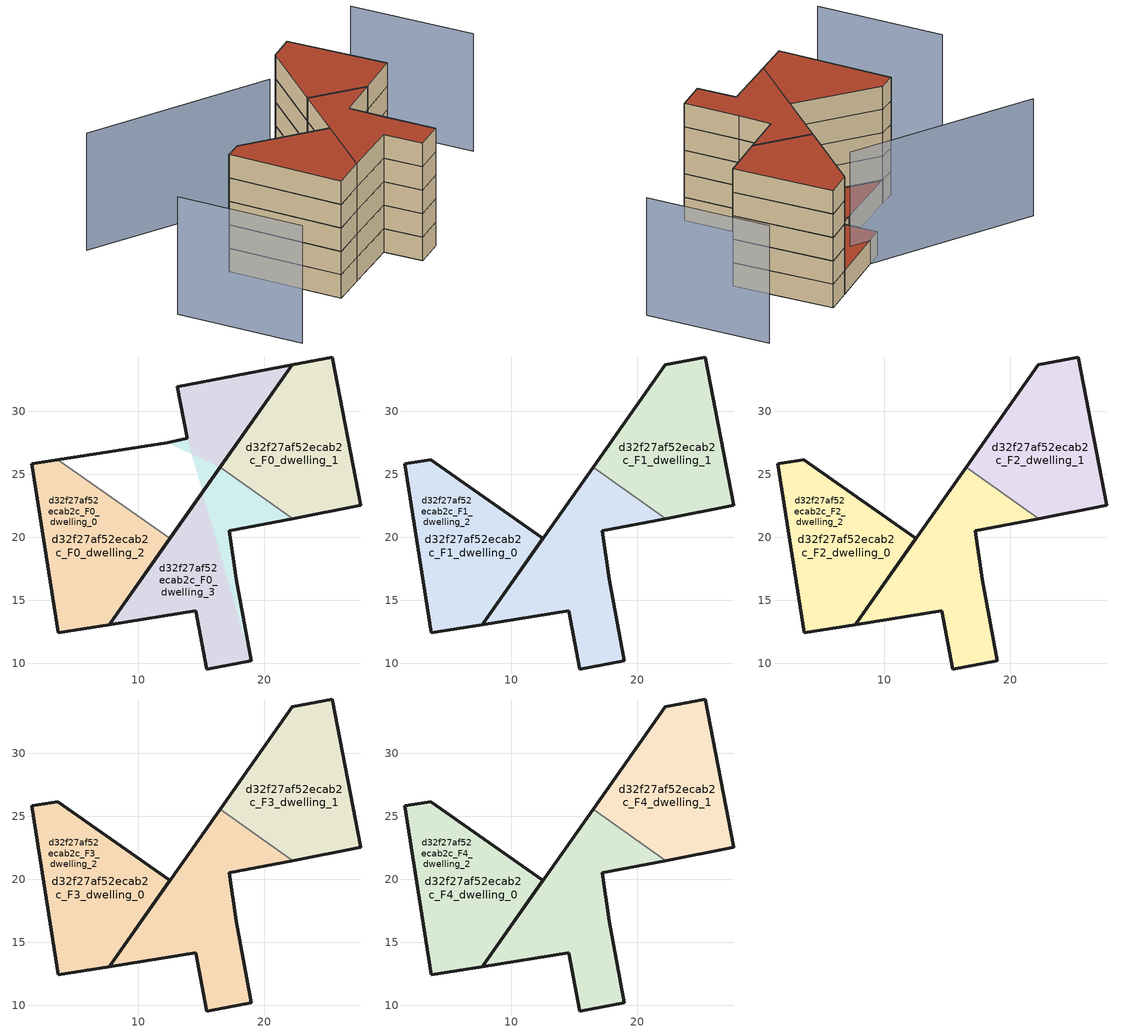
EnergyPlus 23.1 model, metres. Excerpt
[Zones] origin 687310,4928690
d32f27af52ecab2c_F0_dwelling_0
 floor ground (EU_floor_Construction): 7.69,13.06 12.51,19.91 3.6,26.18 1.52,25.86 3.65,12.42 z0; 18.96,10.18 15.11,23.61 7.69,13.06 14.56,14.15 15.43,9.54 z0; 18.96,10.18 17.79,16.67 17.23,20.51 22.28,21.49 16.49,25.56 15.11,23.61 z0; 15.11,23.61 16.49,25.56 14.25,26.6 z0; 16.49,25.56 22.22,33.71 13.1,31.94 13.89,27.86 14.25,26.6 z0; 14.25,26.6 13.89,27.86 12.29,27.51 z0
 wall outside (EU_wall_Construction): 22.28,21.49 17.23,20.51 17.79,16.67 18.96,10.18 15.43,9.54 14.56,14.15 7.69,13.06 16.49,25.56 z0:3
 wall to d32f27af52ecab2c_F0_dwelling_1 (EU_wall_Construction): 16.49,25.56 22.28,21.49 z0:3
 roof outside (EU_floor_Construction): 16.49,25.56 12.51,19.91 3.6,26.18 12.29,27.51 z3; 22.28,21.49 16.49,25.56 16.64,25.77 z3; 16.64,25.77 16.49,25.56 12.29,27.51 13.89,27.86 z3; 22.22,33.71 16.64,25.77 13.89,27.86 13.1,31.94 z3
d32f27af52ecab2c_F0_dwelling_1
 floor ground (EU_floor_Construction): 27.68,22.53 25.39,34.32 22.22,33.71 16.49,25.56 22.28,21.49 z0
 wall outside (EU_wall_Construction): 16.49,25.56 22.22,33.71 25.39,34.32 27.68,22.53 22.28,21.49 z0:3
d32f27af52ecab2c_F0_dwelling_2
 floor ground (EU_floor_Construction): 18.96,10.18 17.79,16.67 17.23,20.51 22.28,21.49 16.49,25.56 7.69,13.06 14.56,14.15 15.43,9.54 z0; 7.69,13.06 12.51,19.91 3.6,26.18 1.52,25.86 3.65,12.42 z0
 wall outside (EU_wall_Construction): 12.51,19.91 7.69,13.06 3.65,12.42 1.52,25.86 3.6,26.18 z0:3
 wall to d32f27af52ecab2c_F0_dwelling_3 (EU_wall_Construction): 3.6,26.18 12.51,19.91 z0:3
d32f27af52ecab2c_F0_dwelling_3
 floor ground (EU_floor_Construction): 18.96,10.18 15.11,23.61 7.69,13.06 14.56,14.15 15.43,9.54 z0; 18.96,10.18 17.79,16.67 17.23,20.51 22.28,21.49 16.49,25.56 15.11,23.61 z0; 15.11,23.61 16.49,25.56 14.25,26.6 z0; 14.25,26.6 13.89,27.86 12.29,27.51 z0; 16.49,25.56 22.22,33.71 13.1,31.94 13.89,27.86 14.25,26.6 z0
 wall outside (EU_wall_Construction): 3.6,26.18 12.29,27.51 13.89,27.86 13.1,31.94 22.22,33.71 12.51,19.91 z0:3
 roof outside (EU_roof_Construction): 15.11,23.61 18.96,10.18 15.43,9.54 14.56,14.15 7.69,13.06 z3; 14.25,26.6 15.11,23.61 12.51,19.91 3.6,26.18 12.29,27.51 z3; 22.28,21.49 17.23,20.51 17.79,16.67 18.96,10.18 15.11,23.61 16.49,25.56 z3; 22.28,21.49 16.49,25.56 16.64,25.77 z3; 16.64,25.77 16.49,25.56 14.25,26.6 13.89,27.86 z3; 16.49,25.56 15.11,23.61 14.25,26.6 z3; 13.89,27.86 14.25,26.6 12.29,27.51 z3; 22.22,33.71 16.64,25.77 13.89,27.86 13.1,31.94 z3
d32f27af52ecab2c_F1_dwelling_0
 floor outside (EU_floor_Construction): 7.69,13.06 12.51,19.91 3.6,26.18 1.52,25.86 3.65,12.42 z3
 floor to d32f27af52ecab2c_F0_dwelling_0 (EU_floor_Construction): 18.96,10.18 17.79,16.67 17.23,20.51 22.28,21.49 16.49,25.56 7.69,13.06 14.56,14.15 15.43,9.54 z3
 wall outside (EU_wall_Construction): 22.28,21.49 17.23,20.51 17.79,16.67 18.96,10.18 15.43,9.54 14.56,14.15 7.69,13.06 16.49,25.56 z3:6
 wall to d32f27af52ecab2c_F1_dwelling_1 (EU_wall_Construction): 16.49,25.56 22.28,21.49 z3:6
d32f27af52ecab2c_F1_dwelling_1
 floor to d32f27af52ecab2c_F0_dwelling_1 (EU_floor_Construction): 27.68,22.53 25.39,34.32 22.22,33.71 16.49,25.56 22.28,21.49 z3
 wall outside (EU_wall_Construction): 16.49,25.56 22.22,33.71 25.39,34.32 27.68,22.53 22.28,21.49 z3:6
d32f27af52ecab2c_F1_dwelling_2
 floor to d32f27af52ecab2c_F0_dwelling_2 (EU_floor_Construction): 7.69,13.06 12.51,19.91 3.6,26.18 1.52,25.86 3.65,12.42 z3; 18.96,10.18 17.79,16.67 17.23,20.51 22.28,21.49 16.49,25.56 7.69,13.06 14.56,14.15 15.43,9.54 z3
 wall outside (EU_wall_Construction): 7.69,13.06 3.65,12.42 1.52,25.86 3.6,26.18 12.51,19.91 7.69,13.06 z3:6
d32f27af52ecab2c_F2_dwelling_0
 floor outside (EU_floor_Construction): 18.96,10.18 17.79,16.67 17.23,20.51 22.28,21.49 16.49,25.56 7.69,13.06 14.56,14.15 15.43,9.54 z6; 7.69,13.06 12.51,19.91 3.6,26.18 1.52,25.86 3.65,12.42 z6
 wall outside (EU_wall_Construction): 22.28,21.49 17.23,20.51 17.79,16.67 18.96,10.18 15.43,9.54 14.56,14.15 7.69,13.06 16.49,25.56 z6:9
 wall to d32f27af52ecab2c_F2_dwelling_1 (EU_wall_Construction): 16.49,25.56 22.28,21.49 z6:9
d32f27af52ecab2c_F2_dwelling_1
 floor to d32f27af52ecab2c_F1_dwelling_1 (EU_floor_Construction): 27.68,22.53 25.39,34.32 22.22,33.71 16.49,25.56 22.28,21.49 z6
 wall outside (EU_wall_Construction): 16.49,25.56 22.22,33.71 25.39,34.32 27.68,22.53 22.28,21.49 z6:9
d32f27af52ecab2c_F2_dwelling_2
 floor to d32f27af52ecab2c_F1_dwelling_2 (EU_floor_Construction): 7.69,13.06 12.51,19.91 3.6,26.18 1.52,25.86 3.65,12.42 z6; 18.96,10.18 17.79,16.67 17.23,20.51 22.28,21.49 16.49,25.56 7.69,13.06 14.56,14.15 15.43,9.54 z6
 wall outside (EU_wall_Construction): 7.69,13.06 3.65,12.42 1.52,25.86 3.6,26.18 12.51,19.91 7.69,13.06 z6:9
d32f27af52ecab2c_F3_dwelling_0
 floor outside (EU_floor_Construction): 18.96,10.18 17.79,16.67 17.23,20.51 22.28,21.49 16.49,25.56 7.69,13.06 14.56,14.15 15.43,9.54 z9; 7.69,13.06 12.51,19.91 3.6,26.18 1.52,25.86 3.65,12.42 z9
 wall outside (EU_wall_Construction): 22.28,21.49 17.23,20.51 17.79,16.67 18.96,10.18 15.43,9.54 14.56,14.15 7.69,13.06 16.49,25.56 z9:12
 wall to d32f27af52ecab2c_F3_dwelling_1 (EU_wall_Construction): 16.49,25.56 22.28,21.49 z9:12
d32f27af52ecab2c_F3_dwelling_1
 floor to d32f27af52ecab2c_F2_dwelling_1 (EU_floor_Construction): 27.68,22.53 25.39,34.32 22.22,33.71 16.49,25.56 22.28,21.49 z9
 wall outside (EU_wall_Construction): 16.49,25.56 22.22,33.71 25.39,34.32 27.68,22.53 22.28,21.49 z9:12
d32f27af52ecab2c_F3_dwelling_2
 floor to d32f27af52ecab2c_F2_dwelling_2 (EU_floor_Construction): 7.69,13.06 12.51,19.91 3.6,26.18 1.52,25.86 3.65,12.42 z9; 18.96,10.18 17.79,16.67 17.23,20.51 22.28,21.49 16.49,25.56 7.69,13.06 14.56,14.15 15.43,9.54 z9
 wall outside (EU_wall_Construction): 7.69,13.06 3.65,12.42 1.52,25.86 3.6,26.18 12.51,19.91 7.69,13.06 z9:12
d32f27af52ecab2c_F4_dwelling_0
 floor outside (EU_floor_Construction): 18.96,10.18 17.79,16.67 17.23,20.51 22.28,21.49 16.49,25.56 7.69,13.06 14.56,14.15 15.43,9.54 z12; 7.69,13.06 12.51,19.91 3.6,26.18 1.52,25.86 3.65,12.42 z12
 wall outside (EU_wall_Construction): 22.28,21.49 17.23,20.51 17.79,16.67 18.96,10.18 15.43,9.54 14.56,14.15 7.69,13.06 16.49,25.56 z12:15
 wall to d32f27af52ecab2c_F4_dwelling_1 (EU_wall_Construction): 16.49,25.56 22.28,21.49 z12:15
 roof outside (EU_roof_Construction): 12.51,19.91 7.69,13.06 3.65,12.42 1.52,25.86 3.6,26.18 z15; 22.28,21.49 17.23,20.51 17.79,16.67 18.96,10.18 15.43,9.54 14.56,14.15 7.69,13.06 16.49,25.56 z15
d32f27af52ecab2c_F4_dwelling_1
 floor to d32f27af52ecab2c_F3_dwelling_1 (EU_floor_Construction): 27.68,22.53 25.39,34.32 22.22,33.71 16.49,25.56 22.28,21.49 z12
 wall outside (EU_wall_Construction): 16.49,25.56 22.22,33.71 25.39,34.32 27.68,22.53 22.28,21.49 z12:15
 roof outside (EU_roof_Construction): 25.39,34.32 27.68,22.53 22.28,21.49 16.49,25.56 22.22,33.71 z15
d32f27af52ecab2c_F4_dwelling_2
 floor to d32f27af52ecab2c_F3_dwelling_2 (EU_floor_Construction): 7.69,13.06 12.51,19.91 3.6,26.18 1.52,25.86 3.65,12.42 z12; 18.96,10.18 17.79,16.67 17.23,20.51 22.28,21.49 16.49,25.56 7.69,13.06 14.56,14.15 15.43,9.54 z12
 wall outside (EU_wall_Construction): 7.69,13.06 3.65,12.42 1.52,25.86 3.6,26.18 12.51,19.91 7.69,13.06 z12:15
 roof outside (EU_roof_Construction): 12.51,19.91 7.69,13.06 3.65,12.42 1.52,25.86 3.6,26.18 z15; 22.28,21.49 17.23,20.51 17.79,16.67 18.96,10.18 15.43,9.54 14.56,14.15 7.69,13.06 16.49,25.56 z15
shading: -9.27,25.38 -6.72,10.56 / 38.2,18.22 35.61,32.75 / 17.45,31.23 -3.45,41.42 z0:15
[Building]
EU S2 Campaign: North Axis=0; Terrain=City; Solar Distribution=FullExterior
[Site:Location]
Bologna: Latitude=44.5; Longitude=11.25; Time Zone=1; Elevation=37
[SizingPeriod:WeatherFileDays]
AnnualSizingPeriod: Begin Month=1; Begin Day of Month=1; End Month=12; End Day of Month=31; Day of Week for Start Day=Monday; Use Weather File Daylight Saving Period=No; Use Weather File Rain and Snow Indicators=No
[MATERIAL]
EU_InternalMass_Material: Roughness=MediumRough; Thickness=0.1; Conductivity=1; Density=1800; Specific Heat=900; Thermal Absorptance=0.9; Solar Absorptance=0.7; Visible Absorptance=0.7
[MATERIAL:NOMASS] Roughness=MediumRough; Thermal Absorptance=0.9; Solar Absorptance=0.7; Visible Absorptance=0.7
Name | Thermal Resistance
EU_wall_NoMass | 0.905828
EU_roof_NoMass | 0.37593
EU_floor_NoMass | 0.67114
[CONSTRUCTION]
EU_wall_Construction: EU_wall_NoMass
EU_roof_Construction: EU_roof_NoMass
EU_floor_Construction: EU_floor_NoMass
EU_InternalMass_Construction: EU_InternalMass_Material
[ZONE] Type=1; Multiplier=1; Ceiling Height=autocalculate; Floor Area=autocalculate; Part of Total Floor Area=Yes
Name | Volume
d32f27af52ecab2c_F0_dwelling_0 | 651.063
d32f27af52ecab2c_F1_dwelling_0; d32f27af52ecab2c_F2_dwelling_0; d32f27af52ecab2c_F3_dwelling_0; d32f27af52ecab2c_F4_dwelling_0; d32f27af52ecab2c_F0_dwelling_2; d32f27af52ecab2c_F1_dwelling_2; d32f27af52ecab2c_F2_dwelling_2; d32f27af52ecab2c_F3_dwelling_2; d32f27af52ecab2c_F4_dwelling_2 | 526.104
d32f27af52ecab2c_F0_dwelling_1; d32f27af52ecab2c_F1_dwelling_1; d32f27af52ecab2c_F2_dwelling_1; d32f27af52ecab2c_F3_dwelling_1; d32f27af52ecab2c_F4_dwelling_1 | 263.043
d32f27af52ecab2c_F0_dwelling_3 | 388.006
[INTERNALMASS] Construction=EU_InternalMass_Construction
Name | Zone or ZoneList | Surface Area
d32f27af52ecab2c_F0_dwelling_0_EU_InternalMass | d32f27af52ecab2c_F0_dwelling_0 | 87.6829
d32f27af52ecab2c_F0_dwelling_1_EU_InternalMass | d32f27af52ecab2c_F0_dwelling_1 | 87.681
d32f27af52ecab2c_F0_dwelling_2_EU_InternalMass | d32f27af52ecab2c_F0_dwelling_2 | 87.686
d32f27af52ecab2c_F0_dwelling_3_EU_InternalMass | d32f27af52ecab2c_F0_dwelling_3 | 87.686
d32f27af52ecab2c_F1_dwelling_0_EU_InternalMass | d32f27af52ecab2c_F1_dwelling_0 | 116.919
d32f27af52ecab2c_F1_dwelling_1_EU_InternalMass | d32f27af52ecab2c_F1_dwelling_1 | 116.906
d32f27af52ecab2c_F1_dwelling_2_EU_InternalMass | d32f27af52ecab2c_F1_dwelling_2 | 116.913
d32f27af52ecab2c_F2_dwelling_0_EU_InternalMass | d32f27af52ecab2c_F2_dwelling_0 | 116.919
d32f27af52ecab2c_F2_dwelling_1_EU_InternalMass | d32f27af52ecab2c_F2_dwelling_1 | 116.906
d32f27af52ecab2c_F2_dwelling_2_EU_InternalMass | d32f27af52ecab2c_F2_dwelling_2 | 116.913
d32f27af52ecab2c_F3_dwelling_0_EU_InternalMass | d32f27af52ecab2c_F3_dwelling_0 | 116.919
d32f27af52ecab2c_F3_dwelling_1_EU_InternalMass | d32f27af52ecab2c_F3_dwelling_1 | 116.906
d32f27af52ecab2c_F3_dwelling_2_EU_InternalMass | d32f27af52ecab2c_F3_dwelling_2 | 116.913
d32f27af52ecab2c_F4_dwelling_0_EU_InternalMass | d32f27af52ecab2c_F4_dwelling_0 | 116.919
d32f27af52ecab2c_F4_dwelling_1_EU_InternalMass | d32f27af52ecab2c_F4_dwelling_1 | 116.906
d32f27af52ecab2c_F4_dwelling_2_EU_InternalMass | d32f27af52ecab2c_F4_dwelling_2 | 116.913
[OTHEREQUIPMENT] Fuel Type=Electricity; Design Level Calculation Method=Watts/Area; Power per Zone Floor Area=1; Fraction Latent=0; Fraction Radiant=0; Fraction Lost=0; Carbon Dioxide Generation Rate=0; EndUse Subcategory=EU_Step8_InternalGains
Name | Zone or ZoneList or Space or SpaceList | Schedule
EU_Step8_InternalGain_d32f27af52ecab2c_F0_dwelling_0_f000 | d32f27af52ecab2c_F0_dwelling_0 | EU_Step8_GainSchedule_d32f27af52ecab2c_F0_dwelling_0_f000
EU_Step8_InternalGain_d32f27af52ecab2c_F0_dwelling_1_f000 | d32f27af52ecab2c_F0_dwelling_1 | EU_Step8_GainSchedule_d32f27af52ecab2c_F0_dwelling_1_f000
EU_Step8_InternalGain_d32f27af52ecab2c_F0_dwelling_2_f000 | d32f27af52ecab2c_F0_dwelling_2 | EU_Step8_GainSchedule_d32f27af52ecab2c_F0_dwelling_2_f000
EU_Step8_InternalGain_d32f27af52ecab2c_F0_dwelling_3_f000 | d32f27af52ecab2c_F0_dwelling_3 | EU_Step8_GainSchedule_d32f27af52ecab2c_F0_dwelling_3_f000
EU_Step8_InternalGain_d32f27af52ecab2c_F1_dwelling_0_f000 | d32f27af52ecab2c_F1_dwelling_0 | EU_Step8_GainSchedule_d32f27af52ecab2c_F1_dwelling_0_f000
EU_Step8_InternalGain_d32f27af52ecab2c_F1_dwelling_1_f000 | d32f27af52ecab2c_F1_dwelling_1 | EU_Step8_GainSchedule_d32f27af52ecab2c_F1_dwelling_1_f000
EU_Step8_InternalGain_d32f27af52ecab2c_F1_dwelling_2_f000 | d32f27af52ecab2c_F1_dwelling_2 | EU_Step8_GainSchedule_d32f27af52ecab2c_F1_dwelling_2_f000
EU_Step8_InternalGain_d32f27af52ecab2c_F2_dwelling_0_f000 | d32f27af52ecab2c_F2_dwelling_0 | EU_Step8_GainSchedule_d32f27af52ecab2c_F2_dwelling_0_f000
EU_Step8_InternalGain_d32f27af52ecab2c_F2_dwelling_1_f000 | d32f27af52ecab2c_F2_dwelling_1 | EU_Step8_GainSchedule_d32f27af52ecab2c_F2_dwelling_1_f000
EU_Step8_InternalGain_d32f27af52ecab2c_F2_dwelling_2_f000 | d32f27af52ecab2c_F2_dwelling_2 | EU_Step8_GainSchedule_d32f27af52ecab2c_F2_dwelling_2_f000
EU_Step8_InternalGain_d32f27af52ecab2c_F3_dwelling_0_f000 | d32f27af52ecab2c_F3_dwelling_0 | EU_Step8_GainSchedule_d32f27af52ecab2c_F3_dwelling_0_f000
EU_Step8_InternalGain_d32f27af52ecab2c_F3_dwelling_1_f000 | d32f27af52ecab2c_F3_dwelling_1 | EU_Step8_GainSchedule_d32f27af52ecab2c_F3_dwelling_1_f000
EU_Step8_InternalGain_d32f27af52ecab2c_F3_dwelling_2_f000 | d32f27af52ecab2c_F3_dwelling_2 | EU_Step8_GainSchedule_d32f27af52ecab2c_F3_dwelling_2_f000
EU_Step8_InternalGain_d32f27af52ecab2c_F4_dwelling_0_f000 | d32f27af52ecab2c_F4_dwelling_0 | EU_Step8_GainSchedule_d32f27af52ecab2c_F4_dwelling_0_f000
EU_Step8_InternalGain_d32f27af52ecab2c_F4_dwelling_1_f000 | d32f27af52ecab2c_F4_dwelling_1 | EU_Step8_GainSchedule_d32f27af52ecab2c_F4_dwelling_1_f000
EU_Step8_InternalGain_d32f27af52ecab2c_F4_dwelling_2_f000 | d32f27af52ecab2c_F4_dwelling_2 | EU_Step8_GainSchedule_d32f27af52ecab2c_F4_dwelling_2_f000
[ZONEVENTILATION:DESIGNFLOWRATE] Schedule=EU_AlwaysOn; Design Flow Rate Calculation Method=AirChanges/Hour; Air Changes per Hour=0.73129; Ventilation Type=Natural; Fan Pressure Rise=0; Fan Total Efficiency=1; Constant Term Coefficient=1; Temperature Term Coefficient=0; Velocity Term Coefficient=0; Velocity Squared Term Coefficient=0; Minimum Indoor Temperature=-100; Maximum Indoor Temperature=100; Delta Temperature=-100; Minimum Outdoor Temperature=-100; Maximum Outdoor Temperature=100; Maximum Wind Speed=40
Name | Zone or ZoneList or Space or SpaceList
EU_ConstantAir_d32f27af52ecab2c_F0_dwelling_0 | d32f27af52ecab2c_F0_dwelling_0
EU_ConstantAir_d32f27af52ecab2c_F0_dwelling_1 | d32f27af52ecab2c_F0_dwelling_1
EU_ConstantAir_d32f27af52ecab2c_F0_dwelling_2 | d32f27af52ecab2c_F0_dwelling_2
EU_ConstantAir_d32f27af52ecab2c_F0_dwelling_3 | d32f27af52ecab2c_F0_dwelling_3
EU_ConstantAir_d32f27af52ecab2c_F1_dwelling_0 | d32f27af52ecab2c_F1_dwelling_0
EU_ConstantAir_d32f27af52ecab2c_F1_dwelling_1 | d32f27af52ecab2c_F1_dwelling_1
EU_ConstantAir_d32f27af52ecab2c_F1_dwelling_2 | d32f27af52ecab2c_F1_dwelling_2
EU_ConstantAir_d32f27af52ecab2c_F2_dwelling_0 | d32f27af52ecab2c_F2_dwelling_0
EU_ConstantAir_d32f27af52ecab2c_F2_dwelling_1 | d32f27af52ecab2c_F2_dwelling_1
EU_ConstantAir_d32f27af52ecab2c_F2_dwelling_2 | d32f27af52ecab2c_F2_dwelling_2
EU_ConstantAir_d32f27af52ecab2c_F3_dwelling_0 | d32f27af52ecab2c_F3_dwelling_0
EU_ConstantAir_d32f27af52ecab2c_F3_dwelling_1 | d32f27af52ecab2c_F3_dwelling_1
EU_ConstantAir_d32f27af52ecab2c_F3_dwelling_2 | d32f27af52ecab2c_F3_dwelling_2
EU_ConstantAir_d32f27af52ecab2c_F4_dwelling_0 | d32f27af52ecab2c_F4_dwelling_0
EU_ConstantAir_d32f27af52ecab2c_F4_dwelling_1 | d32f27af52ecab2c_F4_dwelling_1
EU_ConstantAir_d32f27af52ecab2c_F4_dwelling_2 | d32f27af52ecab2c_F4_dwelling_2
[HVACTEMPLATE:THERMOSTAT] Constant Heating Setpoint=20; Constant Cooling Setpoint=50
EU_HeatOnly_d32f27af52ecab2c_F0_dwelling_0; EU_HeatOnly_d32f27af52ecab2c_F0_dwelling_1; EU_HeatOnly_d32f27af52ecab2c_F0_dwelling_2; EU_HeatOnly_d32f27af52ecab2c_F0_dwelling_3; EU_HeatOnly_d32f27af52ecab2c_F1_dwelling_0; EU_HeatOnly_d32f27af52ecab2c_F1_dwelling_1; EU_HeatOnly_d32f27af52ecab2c_F1_dwelling_2; EU_HeatOnly_d32f27af52ecab2c_F2_dwelling_0; EU_HeatOnly_d32f27af52ecab2c_F2_dwelling_1; EU_HeatOnly_d32f27af52ecab2c_F2_dwelling_2; EU_HeatOnly_d32f27af52ecab2c_F3_dwelling_0; EU_HeatOnly_d32f27af52ecab2c_F3_dwelling_1; EU_HeatOnly_d32f27af52ecab2c_F3_dwelling_2; EU_HeatOnly_d32f27af52ecab2c_F4_dwelling_0; EU_HeatOnly_d32f27af52ecab2c_F4_dwelling_1; EU_HeatOnly_d32f27af52ecab2c_F4_dwelling_2
[HVACTEMPLATE:ZONE:IDEALLOADSAIRSYSTEM] System Availability Schedule=EU_AlwaysOn; Maximum Heating Supply Air Temperature=50; Minimum Cooling Supply Air Temperature=13; Maximum Heating Supply Air Humidity Ratio=0.0156; Minimum Cooling Supply Air Humidity Ratio=0.0077; Heating Limit=NoLimit; Cooling Limit=NoLimit; Heating Availability Schedule=EU_AlwaysOn; Cooling Availability Schedule=EU_CoolingOff; Dehumidification Control Type=ConstantSensibleHeatRatio; Cooling Sensible Heat Ratio=0.7; Dehumidification Setpoint=60; Humidification Control Type=None; Humidification Setpoint=30; Outdoor Air Method=None; Outdoor Air Flow Rate per Person=0.00944; Outdoor Air Flow Rate per Zone Floor Area=0; Outdoor Air Flow Rate per Zone=0; Demand Controlled Ventilation Type=None; Outdoor Air Economizer Type=NoEconomizer; Heat Recovery Type=None; Sensible Heat Recovery Effectiveness=0.7; Latent Heat Recovery Effectiveness=0.65
Name | Template Thermostat
d32f27af52ecab2c_F0_dwelling_0 | EU_HeatOnly_d32f27af52ecab2c_F0_dwelling_0
d32f27af52ecab2c_F0_dwelling_1 | EU_HeatOnly_d32f27af52ecab2c_F0_dwelling_1
d32f27af52ecab2c_F0_dwelling_2 | EU_HeatOnly_d32f27af52ecab2c_F0_dwelling_2
d32f27af52ecab2c_F0_dwelling_3 | EU_HeatOnly_d32f27af52ecab2c_F0_dwelling_3
d32f27af52ecab2c_F1_dwelling_0 | EU_HeatOnly_d32f27af52ecab2c_F1_dwelling_0
d32f27af52ecab2c_F1_dwelling_1 | EU_HeatOnly_d32f27af52ecab2c_F1_dwelling_1
d32f27af52ecab2c_F1_dwelling_2 | EU_HeatOnly_d32f27af52ecab2c_F1_dwelling_2
d32f27af52ecab2c_F2_dwelling_0 | EU_HeatOnly_d32f27af52ecab2c_F2_dwelling_0
d32f27af52ecab2c_F2_dwelling_1 | EU_HeatOnly_d32f27af52ecab2c_F2_dwelling_1
d32f27af52ecab2c_F2_dwelling_2 | EU_HeatOnly_d32f27af52ecab2c_F2_dwelling_2
d32f27af52ecab2c_F3_dwelling_0 | EU_HeatOnly_d32f27af52ecab2c_F3_dwelling_0
d32f27af52ecab2c_F3_dwelling_1 | EU_HeatOnly_d32f27af52ecab2c_F3_dwelling_1
d32f27af52ecab2c_F3_dwelling_2 | EU_HeatOnly_d32f27af52ecab2c_F3_dwelling_2
d32f27af52ecab2c_F4_dwelling_0 | EU_HeatOnly_d32f27af52ecab2c_F4_dwelling_0
d32f27af52ecab2c_F4_dwelling_1 | EU_HeatOnly_d32f27af52ecab2c_F4_dwelling_1
d32f27af52ecab2c_F4_dwelling_2 | EU_HeatOnly_d32f27af52ecab2c_F4_dwelling_2
[SIZING:ZONE] Zone Cooling Design Supply Air Temperature Input Method=SupplyAirTemperature; Zone Cooling Design Supply Air Temperature=13; Zone Heating Design Supply Air Temperature Input Method=SupplyAirTemperature; Zone Heating Design Supply Air Temperature=50; Zone Cooling Design Supply Air Humidity Ratio=0.008; Zone Heating Design Supply Air Humidity Ratio=0.008; Cooling Design Air Flow Method=DesignDay; Cooling Design Air Flow Rate=0; Cooling Minimum Air Flow per Zone Floor Area=0.000762; Cooling Minimum Air Flow=0; Cooling Minimum Air Flow Fraction=0.2; Heating Design Air Flow Method=DesignDay; Heating Design Air Flow Rate=0; Heating Maximum Air Flow per Zone Floor Area=0.002032; Heating Maximum Air Flow=0.141576; Heating Maximum Air Flow Fraction=0.3; Account for Dedicated Outdoor Air System=No; Dedicated Outdoor Air System Control Strategy=NeutralSupplyAir; Dedicated Outdoor Air Low Setpoint Temperature for Design=autosize; Dedicated Outdoor Air High Setpoint Temperature for Design=autosize; Zone Load Sizing Method=Sensible Load Only No Latent Load; Zone Latent Cooling Design Supply Air Humidity Ratio Input Method=HumidityRatioDifference; Zone Cooling Design Supply Air Humidity Ratio Difference=0.005; Zone Latent Heating Design Supply Air Humidity Ratio Input Method=HumidityRatioDifference; Zone Humidification Design Supply Air Humidity Ratio Difference=0.005
d32f27af52ecab2c_F0_dwelling_0; d32f27af52ecab2c_F0_dwelling_1; d32f27af52ecab2c_F0_dwelling_2; d32f27af52ecab2c_F0_dwelling_3; d32f27af52ecab2c_F1_dwelling_0; d32f27af52ecab2c_F1_dwelling_1; d32f27af52ecab2c_F1_dwelling_2; d32f27af52ecab2c_F2_dwelling_0; d32f27af52ecab2c_F2_dwelling_1; d32f27af52ecab2c_F2_dwelling_2; d32f27af52ecab2c_F3_dwelling_0; d32f27af52ecab2c_F3_dwelling_1; d32f27af52ecab2c_F3_dwelling_2; d32f27af52ecab2c_F4_dwelling_0; d32f27af52ecab2c_F4_dwelling_1; d32f27af52ecab2c_F4_dwelling_2
[SCHEDULE:CONSTANT]
Name | Hourly Value
EU_AlwaysOn | 1
EU_CoolingOff | 0
[SCHEDULE:FILE] Column Number=1; Rows to Skip at Top=0; Number of Hours of Data=8760; Column Separator=Comma; Interpolate to Timestep=No; Minutes per Item=60; Adjust Schedule for Daylight Savings=Yes
Name | File
EU_Step8_GainSchedule_d32f27af52ecab2c_F0_dwelling_0_f000 | ../../schedules/d32f27af52ecab2c/d32f27af52ecab2c_F0_dwelling_0_f000_gain.csv
EU_Step8_GainSchedule_d32f27af52ecab2c_F0_dwelling_1_f000 | ../../schedules/d32f27af52ecab2c/d32f27af52ecab2c_F0_dwelling_1_f000_gain.csv
EU_Step8_GainSchedule_d32f27af52ecab2c_F0_dwelling_2_f000 | ../../schedules/d32f27af52ecab2c/d32f27af52ecab2c_F0_dwelling_2_f000_gain.csv
EU_Step8_GainSchedule_d32f27af52ecab2c_F0_dwelling_3_f000 | ../../schedules/d32f27af52ecab2c/d32f27af52ecab2c_F0_dwelling_3_f000_gain.csv
EU_Step8_GainSchedule_d32f27af52ecab2c_F1_dwelling_0_f000 | ../../schedules/d32f27af52ecab2c/d32f27af52ecab2c_F1_dwelling_0_f000_gain.csv
EU_Step8_GainSchedule_d32f27af52ecab2c_F1_dwelling_1_f000 | ../../schedules/d32f27af52ecab2c/d32f27af52ecab2c_F1_dwelling_1_f000_gain.csv
EU_Step8_GainSchedule_d32f27af52ecab2c_F1_dwelling_2_f000 | ../../schedules/d32f27af52ecab2c/d32f27af52ecab2c_F1_dwelling_2_f000_gain.csv
EU_Step8_GainSchedule_d32f27af52ecab2c_F2_dwelling_0_f000 | ../../schedules/d32f27af52ecab2c/d32f27af52ecab2c_F2_dwelling_0_f000_gain.csv
EU_Step8_GainSchedule_d32f27af52ecab2c_F2_dwelling_1_f000 | ../../schedules/d32f27af52ecab2c/d32f27af52ecab2c_F2_dwelling_1_f000_gain.csv
EU_Step8_GainSchedule_d32f27af52ecab2c_F2_dwelling_2_f000 | ../../schedules/d32f27af52ecab2c/d32f27af52ecab2c_F2_dwelling_2_f000_gain.csv
EU_Step8_GainSchedule_d32f27af52ecab2c_F3_dwelling_0_f000 | ../../schedules/d32f27af52ecab2c/d32f27af52ecab2c_F3_dwelling_0_f000_gain.csv
EU_Step8_GainSchedule_d32f27af52ecab2c_F3_dwelling_1_f000 | ../../schedules/d32f27af52ecab2c/d32f27af52ecab2c_F3_dwelling_1_f000_gain.csv
EU_Step8_GainSchedule_d32f27af52ecab2c_F3_dwelling_2_f000 | ../../schedules/d32f27af52ecab2c/d32f27af52ecab2c_F3_dwelling_2_f000_gain.csv
EU_Step8_GainSchedule_d32f27af52ecab2c_F4_dwelling_0_f000 | ../../schedules/d32f27af52ecab2c/d32f27af52ecab2c_F4_dwelling_0_f000_gain.csv
EU_Step8_GainSchedule_d32f27af52ecab2c_F4_dwelling_1_f000 | ../../schedules/d32f27af52ecab2c/d32f27af52ecab2c_F4_dwelling_1_f000_gain.csv
EU_Step8_GainSchedule_d32f27af52ecab2c_F4_dwelling_2_f000 | ../../schedules/d32f27af52ecab2c/d32f27af52ecab2c_F4_dwelling_2_f000_gain.csv
